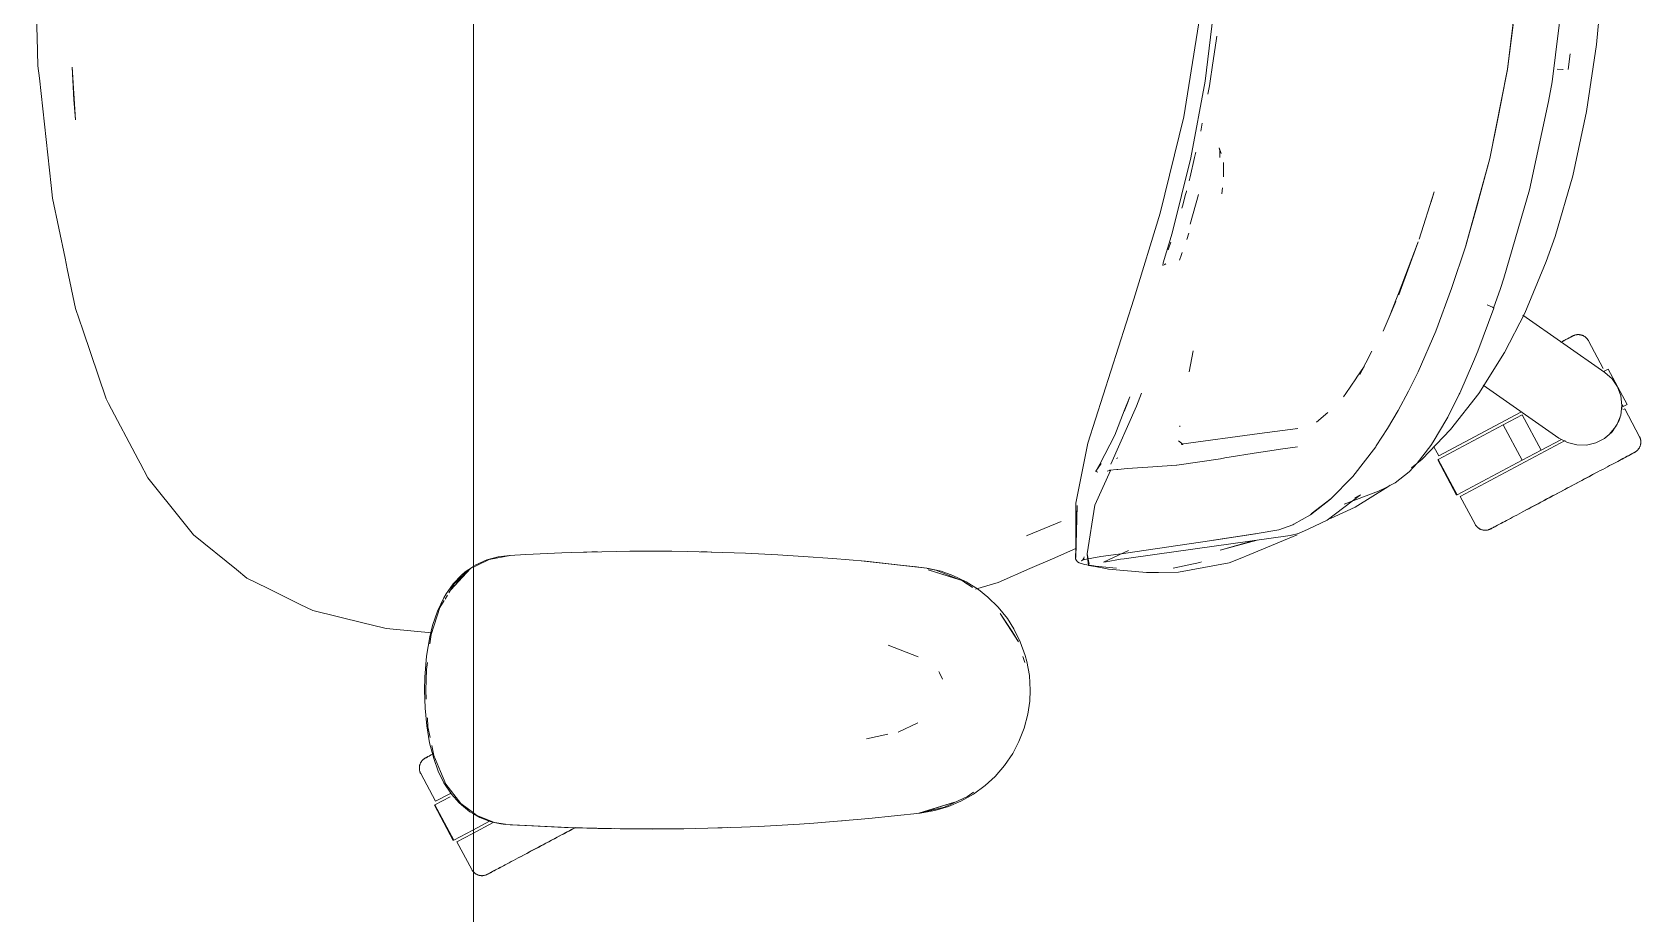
# Model space of a CAD drawing. Header units: millimetres. Extents: x 155920 to 295199, y -4084 to 97293.
# Drawn here: x 160098 to 160660, y 33065 to 33373 of the extents above; entities that cross this region are included whole.
import ezdxf

# ---------------------------------------------------------------- set-up
doc = ezdxf.new("R2010")
doc.units = ezdxf.units.MM
doc.header["$MEASUREMENT"] = 0
doc.layers.add('G-IMPT', color=8, linetype='CONTINUOUS', lineweight=9)
doc.layers.add('I-FURN', color=8, linetype='CONTINUOUS', lineweight=9)

msp = doc.modelspace()

# ---------------------------------------------------------------- linework, layer by layer
at = {"layer": 'G-IMPT'}
for p, q in [((160100.07, 33371.38), (160098.37, 33423.56)), ((160644.33, 33368.85), (160646.59, 33394.42)), ((160617.03, 33391.78), (160613.24, 33360.23)), ((160617.06, 33391.74), (160613.24, 33360.15)), ((160500.28, 33343.66), (160506.28, 33381.57)), ((160507.68, 33356.01), (160510.97, 33382.93)), ((160632.59, 33386.05), (160628.78, 33355.88)), ((160613.24, 33360.23), (160615.19, 33375.71)), ((160100.07, 33371.38), (160100.4, 33361.44)), ((160510.3, 33361.64), (160511.59, 33370.16)), ((160511.59, 33370.16), (160511.77, 33371.82)), ((160634.42, 33360.15), (160635.07, 33365.56)), ((160640.83, 33345.43), (160644.33, 33368.85)), ((160100.88, 33357.07), (160100.4, 33361.44)), ((160112.28, 33360.9), (160113.52, 33342.62)), ((160112.28, 33360.9), (160112.91, 33349.57)), ((160510.3, 33361.64), (160509.45, 33356.01)), ((160607.07, 33329.1), (160613.24, 33360.23)), ((160607.07, 33329.1), (160613.24, 33360.15)), ((160613.24, 33360.23), (160610.14, 33344.12)), ((160630.57, 33360.19), (160632.66, 33360.11)), ((160632.66, 33360.11), (160632.55, 33360.12)), ((160100.88, 33357.07), (160105.01, 33319.62)), ((160502.74, 33329.34), (160507.68, 33356.01)), ((160508.65, 33351.48), (160509.2, 33354.39)), ((160509.45, 33356.01), (160509.2, 33354.39)), ((160628.78, 33355.88), (160627.59, 33348.96)), ((160113.52, 33342.62), (160112.91, 33349.57)), ((160620.92, 33318.17), (160627.59, 33348.96)), ((160500.28, 33343.66), (160491.97, 33309.98)), ((160506.72, 33341.38), (160506.18, 33338.56)), ((160607.07, 33329.1), (160610.14, 33344.12)), ((160636.02, 33323.07), (160640.83, 33345.43)), ((160504.52, 33331.33), (160504.06, 33329.36)), ((160512.85, 33331.7), (160512.63, 33332.75)), ((160512.63, 33332.75), (160513.32, 33330.8)), ((160512.85, 33331.7), (160512.88, 33329.4)), ((160502.74, 33329.34), (160496.2, 33303.02)), ((160502.51, 33322.61), (160504.06, 33329.36)), ((160512.89, 33329.54), (160512.88, 33329.4)), ((160514.17, 33327.69), (160514.08, 33322.64)), ((160514.08, 33322.64), (160514.16, 33324.91)), ((160514.17, 33327.69), (160514.16, 33324.91)), ((160607.07, 33329.1), (160598.64, 33298.69)), ((160607.07, 33329.1), (160598.68, 33298.6)), ((160602.41, 33311.86), (160607.07, 33329.1)), ((160105.49, 33315.2), (160105.01, 33319.62)), ((160502.51, 33322.61), (160502.18, 33321.31)), ((160513.77, 33318.84), (160513.55, 33316.75)), ((160629.85, 33301.82), (160636.02, 33323.07)), ((160109.84, 33294.26), (160105.49, 33315.2)), ((160500.89, 33316.45), (160499.78, 33312.45)), ((160500.89, 33316.45), (160501.21, 33317.59)), ((160501.21, 33317.59), (160501.26, 33317.77)), ((160502.48, 33306.12), (160505.39, 33316.52)), ((160587.62, 33317.42), (160582.36, 33300.93)), ((160587.62, 33317.42), (160586.54, 33313.98)), ((160620.92, 33318.17), (160611.98, 33287.34)), ((160482.78, 33280), (160491.97, 33309.98)), ((160499.78, 33312.45), (160499.57, 33311.76)), ((160602.41, 33311.86), (160598.64, 33298.69)), ((160496.2, 33303.02), (160493.12, 33292.6)), ((160502.04, 33303.03), (160501.31, 33300.82)), ((160495.04, 33297.83), (160494.79, 33297.17)), ((160495.04, 33297.83), (160495.78, 33299.92)), ((160582.09, 33299.94), (160575.27, 33281.54)), ((160582.09, 33299.94), (160575.37, 33282.5)), ((160598.68, 33298.6), (160593.68, 33283.69)), ((160629.85, 33301.82), (160626.77, 33293.09)), ((160109.84, 33294.26), (160110.61, 33290.58)), ((160492.93, 33291.8), (160492.98, 33292.03)), ((160493.01, 33291.57), (160492.93, 33291.8)), ((160492.98, 33292.03), (160493.06, 33292.33)), ((160493.06, 33292.33), (160493.12, 33292.6)), ((160494.02, 33292.34), (160493.41, 33291.96)), ((160494.02, 33292.34), (160493.81, 33292.19)), ((160499.32, 33295.27), (160498.71, 33293.61)), ((160499.32, 33295.27), (160499.7, 33296.28)), ((160626.77, 33293.09), (160619.26, 33275.11)), ((160110.61, 33290.58), (160113.48, 33276.76)), ((160611.98, 33287.34), (160610.79, 33283.73)), ((160482.78, 33280), (160466.79, 33229.76)), ((160571.98, 33273.69), (160574.71, 33280.77)), ((160575.37, 33282.5), (160574.71, 33280.77)), ((160588.22, 33268.81), (160593.68, 33283.69)), ((160608.38, 33276.8), (160610.79, 33283.73)), ((160115.99, 33269.32), (160113.48, 33276.76)), ((160571.98, 33273.69), (160574.29, 33279.13)), ((160602.85, 33261.84), (160608.42, 33276.8)), ((160607.15, 33277.58), (160606.09, 33278.01)), ((160606.09, 33278.01), (160606.69, 33277.78)), ((160607.15, 33277.58), (160606.69, 33277.78)), ((160607.15, 33277.58), (160607.8, 33277.3)), ((160607.15, 33277.58), (160607.98, 33277.2)), ((160607.8, 33277.3), (160607.98, 33277.2)), ((160608.38, 33276.93), (160607.98, 33277.2)), ((160607.98, 33277.2), (160608.37, 33276.98)), ((160608.38, 33276.93), (160608.37, 33276.98)), ((160608.42, 33276.8), (160608.38, 33276.93)), ((160608.38, 33276.93), (160608.38, 33276.8)), ((160612.16, 33261.34), (160619.26, 33275.11)), ((160115.99, 33269.32), (160124.14, 33245.23)), ((160569.79, 33268.84), (160571.98, 33273.69)), ((160588.22, 33268.81), (160582.04, 33254.58)), ((160503.51, 33261.89), (160502.09, 33254.63)), ((160565.92, 33261.8), (160561.73, 33253.69)), ((160596.59, 33247.2), (160601.37, 33258.16)), ((160601.37, 33258.16), (160602.85, 33261.84)), ((160603.19, 33247.04), (160612.16, 33261.34)), ((160560.28, 33252.13), (160556.79, 33247)), ((160560.68, 33252.71), (160560.28, 33252.13)), ((160563.23, 33256.47), (160560.68, 33252.71)), ((160563.23, 33256.47), (160561.73, 33253.69)), ((160578.65, 33247.86), (160582.04, 33254.58)), ((160485.51, 33247.17), (160483.77, 33242.58)), ((160556.79, 33247), (160556.04, 33245.9)), ((160578.65, 33247.86), (160575.08, 33241.06)), ((160596.59, 33247.2), (160592.07, 33238.15)), ((160596.37, 33246.76), (160592.07, 33238.15)), ((160596.59, 33247.2), (160592.37, 33238.75)), ((160603.19, 33247.04), (160593.38, 33234.44)), ((160596.37, 33246.76), (160596.59, 33247.2)), ((160125.02, 33243.57), (160124.14, 33245.23)), ((160135.31, 33224.06), (160125.02, 33243.57)), ((160483.77, 33242.58), (160474.85, 33222.42)), ((160476.22, 33232.48), (160479.47, 33240.95)), ((160479.47, 33240.95), (160481.49, 33245.84)), ((160481.49, 33245.84), (160479.47, 33240.74)), ((160479.47, 33240.74), (160480.87, 33244.28)), ((160550.51, 33240.37), (160546.61, 33237.03)), ((160571.31, 33234.84), (160575.08, 33241.06)), ((160498.83, 33235.41), (160498.87, 33235.76)), ((160526.66, 33233.09), (160540.02, 33234.87)), ((160540.02, 33234.87), (160539.54, 33234.72)), ((160571.31, 33234.84), (160567.43, 33228.74)), ((160592.07, 33238.15), (160587.33, 33230.15)), ((160592.07, 33238.15), (160592.37, 33238.75)), ((160466.79, 33229.76), (160462.6, 33208.8)), ((160476.22, 33232.48), (160470.94, 33222.37)), ((160498.47, 33230.47), (160500.04, 33229.22)), ((160526.66, 33233.09), (160499.33, 33229.35)), ((160499.33, 33229.35), (160499.59, 33229.3)), ((160499.82, 33229.26), (160499.59, 33229.3)), ((160583.43, 33224.15), (160593.38, 33234.44)), ((160586.47, 33228.86), (160587.33, 33230.15)), ((160135.31, 33224.06), (160136.04, 33222.69)), ((160477.22, 33224.59), (160476.79, 33224.32)), ((160497.81, 33222.09), (160513.03, 33224.3)), ((160513.03, 33224.3), (160514.58, 33224.54)), ((160514.58, 33224.54), (160526.35, 33226.41)), ((160528.01, 33226.67), (160526.35, 33226.41)), ((160534.85, 33227.73), (160528.01, 33226.67)), ((160534.85, 33227.73), (160539.92, 33228.48)), ((160559.24, 33218.05), (160567.26, 33228.48)), ((160567.26, 33228.48), (160567.43, 33228.74)), ((160579.75, 33221.15), (160583.43, 33224.15)), ((160581.76, 33222.73), (160586.47, 33228.86)), ((160138.75, 33217.56), (160136.04, 33222.69)), ((160469.23, 33208.1), (160474.81, 33220.39)), ((160469.59, 33219.91), (160469.56, 33220.08)), ((160469.59, 33219.91), (160471.43, 33222.62)), ((160469.59, 33219.91), (160470.94, 33222.37)), ((160469.62, 33219.78), (160469.59, 33219.91)), ((160470.31, 33219.63), (160469.62, 33219.78)), ((160473.57, 33219.95), (160474.34, 33220.22)), ((160474.41, 33220.24), (160474.34, 33220.22)), ((160476.87, 33220.53), (160474.41, 33220.24)), ((160476.87, 33220.53), (160477.24, 33220.57)), ((160480.65, 33220.82), (160477.24, 33220.57)), ((160480.65, 33220.82), (160489.49, 33221.46)), ((160497.73, 33222.08), (160489.49, 33221.46)), ((160497.81, 33222.09), (160497.73, 33222.08)), ((160551.51, 33210.15), (160559.24, 33218.05)), ((160574, 33215.84), (160578.86, 33219.7)), ((160581.76, 33222.73), (160578.86, 33219.7)), ((160138.75, 33217.56), (160150.96, 33202.42)), ((160556.29, 33208.47), (160568.2, 33212.98)), ((160571.5, 33214.53), (160560.06, 33207.41)), ((160570.42, 33214.05), (160568.2, 33212.98)), ((160572.86, 33215.23), (160570.42, 33214.05)), ((160571.5, 33214.53), (160572.27, 33215.04)), ((160572.86, 33215.23), (160574, 33215.84)), ((160463.04, 33207.92), (160462.46, 33189.47)), ((160462.6, 33208.8), (160462.56, 33189.94)), ((160463.04, 33207.92), (160462.56, 33189.94)), ((160469.23, 33208.1), (160466.51, 33191.06)), ((160551.51, 33210.15), (160544.54, 33204.73)), ((160544.77, 33205.05), (160551.72, 33210.45)), ((160544.77, 33205.05), (160548.14, 33207.64)), ((160551.72, 33210.45), (160548.14, 33207.64)), ((160561.95, 33211.7), (160550.29, 33202.79)), ((160560.06, 33207.41), (160551.43, 33203.43)), ((160561.95, 33211.7), (160559.99, 33210.59)), ((160154.72, 33197.76), (160150.96, 33202.42)), ((160457.46, 33202.37), (160445.6, 33197.45)), ((160538.28, 33201.22), (160533.49, 33199.47)), ((160538.28, 33201.22), (160538.71, 33201.44)), ((160544.54, 33204.73), (160538.71, 33201.44)), ((160550.29, 33202.79), (160543.72, 33199.72)), ((160169.67, 33185.59), (160154.72, 33197.76)), ((160445.33, 33197.34), (160445.6, 33197.45)), ((160510.06, 33195.78), (160479.18, 33191.22)), ((160490.15, 33190.83), (160537.36, 33197.51)), ((160510.06, 33195.78), (160525.25, 33198.11)), ((160510.66, 33195.87), (160525.82, 33198.17)), ((160510.66, 33195.87), (160525.25, 33198.11)), ((160512.94, 33192.38), (160525.89, 33195.89)), ((160512.94, 33192.38), (160524.83, 33195.74)), ((160539.8, 33197.67), (160523.35, 33190.87)), ((160533.49, 33199.47), (160525.82, 33198.17)), ((160537.36, 33197.51), (160540.35, 33198.16)), ((160543.72, 33199.72), (160540.35, 33198.16)), ((160260.97, 33190.03), (160257.02, 33188.96)), ((160257.86, 33189.15), (160265.21, 33190.52)), ((160264.98, 33190.52), (160260.97, 33190.03)), ((160270.65, 33190.81), (160264.98, 33190.52)), ((160270.65, 33190.81), (160283.21, 33191.42)), ((160286.75, 33191.55), (160283.21, 33191.42)), ((160302.42, 33191.93), (160286.75, 33191.55)), ((160290.8, 33191.63), (160293.48, 33191.75)), ((160295.7, 33191.75), (160293.85, 33191.75)), ((160302.42, 33191.93), (160306.93, 33191.98)), ((160306.93, 33191.98), (160321.65, 33191.97)), ((160327.12, 33191.9), (160321.65, 33191.97)), ((160327.12, 33191.9), (160339.42, 33191.6)), ((160333.89, 33191.76), (160331.77, 33191.76)), ((160335.55, 33191.68), (160333.89, 33191.76)), ((160347.3, 33191.31), (160339.42, 33191.6)), ((160347.3, 33191.31), (160358.61, 33190.77)), ((160367.48, 33190.21), (160358.61, 33190.77)), ((160367.48, 33190.21), (160377.77, 33189.48)), ((160369.52, 33190.07), (160370.94, 33189.94)), ((160454.39, 33189.34), (160462.56, 33192.91)), ((160462.43, 33189.36), (160462.62, 33190.22)), ((160462.46, 33189.47), (160462.56, 33189.94)), ((160462.56, 33189.94), (160462.59, 33190.11)), ((160462.62, 33190.22), (160462.59, 33190.11)), ((160465.06, 33189), (160471.33, 33190.11)), ((160465.41, 33189.55), (160465.49, 33190.05)), ((160467.2, 33187.48), (160466.51, 33191.06)), ((160467.2, 33187.48), (160466.58, 33191.02)), ((160466.58, 33191.02), (160466.96, 33187.07)), ((160479.18, 33191.22), (160471.33, 33190.11)), ((160480.93, 33192.3), (160472.3, 33188.2)), ((160490.15, 33190.83), (160479.48, 33189.39)), ((160523.35, 33190.87), (160519.98, 33189.48)), ((160169.67, 33185.59), (160173.32, 33182.62)), ((160244.46, 33178.56), (160251.37, 33185.95)), ((160245.66, 33180.64), (160251.37, 33185.95)), ((160248.15, 33183.63), (160249.47, 33184.77)), ((160251.37, 33185.95), (160248.95, 33183.72)), ((160252.33, 33186.72), (160249.47, 33184.77)), ((160253.6, 33187.05), (160252.33, 33186.43)), ((160252.69, 33186.97), (160257.02, 33188.96)), ((160253.6, 33187.05), (160257.86, 33189.15)), ((160389.16, 33188.5), (160377.77, 33189.48)), ((160410.6, 33186.14), (160387.65, 33188.6)), ((160387.65, 33188.6), (160407.78, 33186.48)), ((160410.6, 33186.14), (160389.16, 33188.5)), ((160406.27, 33186.62), (160407.78, 33186.48)), ((160410.6, 33186.14), (160407.78, 33186.48)), ((160410.6, 33186.14), (160415.56, 33184.99)), ((160410.68, 33185.93), (160413.73, 33185.35)), ((160422.95, 33181.74), (160411.1, 33185.56)), ((160420.25, 33182.65), (160411.1, 33185.56)), ((160413.73, 33185.35), (160421.91, 33182.15)), ((160419.7, 33183.54), (160415.56, 33184.99)), ((160435.44, 33181.06), (160446.56, 33185.92)), ((160446.56, 33185.92), (160454.39, 33189.34)), ((160462.43, 33189.36), (160462.82, 33188.78)), ((160463.2, 33188.29), (160462.82, 33188.78)), ((160463.2, 33188.29), (160463.73, 33187.97)), ((160465.6, 33187.42), (160463.73, 33187.97)), ((160465.68, 33189.17), (160464.58, 33188.61)), ((160465.09, 33189.01), (160464.58, 33188.61)), ((160465.68, 33189.17), (160465.06, 33189)), ((160465.41, 33189.55), (160465.09, 33189.01)), ((160468.87, 33186.88), (160465.6, 33187.42)), ((160469.29, 33186.62), (160466.96, 33187.07)), ((160468.87, 33186.88), (160469.49, 33186.8)), ((160469.29, 33186.62), (160473.54, 33185.81)), ((160474.18, 33186.29), (160469.49, 33186.8)), ((160472.3, 33188.2), (160473.16, 33188.35)), ((160473.16, 33188.35), (160478.19, 33189.18)), ((160474.01, 33185.77), (160473.54, 33185.81)), ((160483.33, 33184.96), (160474.01, 33185.77)), ((160474.18, 33186.29), (160476.77, 33186.07)), ((160478.19, 33189.18), (160479.48, 33189.39)), ((160483.33, 33184.96), (160487.29, 33184.62)), ((160487.29, 33184.62), (160491.46, 33184.62)), ((160498.42, 33184.65), (160491.46, 33184.62)), ((160496.56, 33186.06), (160505.87, 33188.1)), ((160498.42, 33184.65), (160516.12, 33187.89)), ((160505.87, 33188.1), (160506.44, 33188.26)), ((160516.12, 33187.89), (160519.98, 33189.48)), ((160173.32, 33182.62), (160180.48, 33179.09)), ((160191.95, 33173.45), (160180.48, 33179.09)), ((160245.29, 33180.59), (160242.84, 33177.13)), ((160243.77, 33177.49), (160245.66, 33180.64)), ((160244.46, 33178.56), (160245.74, 33180.03)), ((160248.15, 33183.63), (160245.29, 33180.59)), ((160246.29, 33180.66), (160248.95, 33183.72)), ((160424.28, 33181.35), (160419.7, 33183.54)), ((160422.95, 33181.74), (160420.25, 33182.65)), ((160422.95, 33181.74), (160424.55, 33180.66)), ((160424.28, 33181.35), (160428.6, 33178.62)), ((160424.67, 33180.58), (160426.53, 33179.32)), ((160435.44, 33181.06), (160427.62, 33178.81)), ((160431.91, 33176), (160428.6, 33178.62)), ((160191.95, 33173.45), (160196.31, 33171.3)), ((160239.83, 33171.12), (160242.04, 33175.76)), ((160240.69, 33172.34), (160242.16, 33174.79)), ((160242.04, 33175.76), (160242.84, 33177.13)), ((160242.44, 33175.26), (160243.3, 33176.7)), ((160435.51, 33172.45), (160431.91, 33176)), ((160196.31, 33171.3), (160214.26, 33166.89)), ((160237.66, 33162.95), (160240.69, 33172.34)), ((160238.09, 33166.04), (160239.83, 33171.12)), ((160435.51, 33172.45), (160438.7, 33168.47)), ((160442.56, 33160.32), (160436.24, 33170.27)), ((160440.4, 33164), (160436.24, 33170.27)), ((160440.97, 33164.93), (160438.7, 33168.47)), ((160214.26, 33166.89), (160216.63, 33166.31)), ((160221.92, 33165.01), (160216.63, 33166.31)), ((160237.8, 33163.57), (160221.92, 33165.01)), ((160237.11, 33162.11), (160236, 33155.35)), ((160238.09, 33166.04), (160237.11, 33162.11)), ((160237.2, 33159.66), (160237.66, 33162.95)), ((160442.56, 33160.32), (160440.4, 33164)), ((160443.21, 33160.42), (160440.97, 33164.93)), ((160397.08, 33159.24), (160407.51, 33155.1)), ((160443.21, 33160.42), (160444.92, 33155.64)), ((160235.42, 33148.03), (160236, 33155.35)), ((160235.94, 33150.69), (160235.71, 33143.52)), ((160235.94, 33150.69), (160236.28, 33153.12)), ((160444.12, 33155.21), (160444.74, 33153.18)), ((160445.49, 33153.51), (160444.92, 33155.64)), ((160446.37, 33148.57), (160445.49, 33153.51)), ((160235.42, 33148.03), (160235.33, 33143.52)), ((160415.03, 33149.57), (160414.74, 33150.02)), ((160416.05, 33147.35), (160415.03, 33149.57)), ((160446.66, 33143.52), (160446.37, 33148.57)), ((160235.33, 33143.52), (160235.51, 33137.19)), ((160235.9, 33140.42), (160235.71, 33143.52)), ((160445.84, 33135.16), (160446.49, 33139.68)), ((160446.66, 33143.52), (160446.49, 33139.68)), ((160236.08, 33131.04), (160235.51, 33137.19)), ((160236.49, 33130.7), (160236.3, 33133.9)), ((160445.84, 33135.16), (160444.58, 33130.3)), ((160236.08, 33131.04), (160237.08, 33125.1)), ((160237.26, 33126.95), (160236.49, 33130.7)), ((160389.58, 33126.54), (160397.02, 33128.12)), ((160407.41, 33132.15), (160400.63, 33128.88)), ((160442.75, 33125.59), (160444.58, 33130.3)), ((160238.51, 33119.62), (160237.08, 33125.1)), ((160238.53, 33120.74), (160237.82, 33124.2)), ((160440.56, 33121.42), (160442.75, 33125.59)), ((160238.51, 33119.62), (160240.09, 33115.29)), ((160238.53, 33120.74), (160240.86, 33115.11)), ((160437.73, 33117.25), (160434.4, 33113.42)), ((160440.56, 33121.42), (160437.73, 33117.25)), ((160242.08, 33111.22), (160240.09, 33115.29)), ((160242.7, 33110.72), (160240.86, 33115.11)), ((160242.08, 33111.22), (160244.73, 33107.17)), ((160430.97, 33110.25), (160434.4, 33113.42)), ((160247.92, 33103.93), (160242.7, 33110.72)), ((160244.73, 33107.17), (160247.4, 33104.13)), ((160416.75, 33102.62), (160424.82, 33106.35)), ((160422.44, 33104.75), (160426.88, 33107.26)), ((160426.93, 33107.95), (160424.82, 33106.35)), ((160430.97, 33110.25), (160426.88, 33107.26)), ((160251.14, 33101.05), (160247.4, 33104.13)), ((160252.33, 33100.66), (160247.92, 33103.93)), ((160252.33, 33100.37), (160251.14, 33101.05)), ((160253.54, 33099.76), (160252.33, 33100.66)), ((160254.57, 33099.1), (160252.33, 33100.37)), ((160390.37, 33098.67), (160408.3, 33100.57)), ((160407.78, 33100.57), (160420.25, 33104.4)), ((160407.78, 33100.57), (160411.1, 33101.49)), ((160408.3, 33100.57), (160413.34, 33101.47)), ((160416.75, 33102.62), (160408.35, 33100.7)), ((160420.25, 33104.4), (160411.1, 33101.49)), ((160418.2, 33102.93), (160413.34, 33101.47)), ((160422.44, 33104.75), (160418.2, 33102.93)), ((160259.74, 33097.35), (160253.54, 33099.76)), ((160254.57, 33099.1), (160258.21, 33097.7)), ((160259.56, 33097.33), (160258.21, 33097.7)), ((160259.56, 33097.33), (160261.95, 33096.89)), ((160259.74, 33097.35), (160263.58, 33096.77)), ((160263.6, 33096.64), (160261.95, 33096.89)), ((160284.18, 33095.59), (160263.6, 33096.64)), ((160285.38, 33095.55), (160263.6, 33096.64)), ((160263.6, 33096.64), (160265.21, 33096.52)), ((160285.38, 33095.55), (160265.21, 33096.52)), ((160305.57, 33095.09), (160284.18, 33095.59)), ((160295.74, 33095.25), (160284.18, 33095.59)), ((160284.18, 33095.59), (160285.38, 33095.55)), ((160305.57, 33095.09), (160285.38, 33095.55)), ((160325.76, 33095.13), (160295.74, 33095.25)), ((160305.57, 33095.09), (160295.74, 33095.25)), ((160295.74, 33095.25), (160314.96, 33095.04)), ((160303.53, 33095.11), (160301.62, 33095.18)), ((160305.57, 33095.12), (160303.53, 33095.11)), ((160325.76, 33095.13), (160305.57, 33095.09)), ((160325.76, 33095.13), (160314.96, 33095.04)), ((160325.76, 33095.13), (160334.17, 33095.3)), ((160345.93, 33095.69), (160334.17, 33095.3)), ((160339.11, 33095.43), (160337.62, 33095.42)), ((160341.05, 33095.55), (160339.11, 33095.43)), ((160345.93, 33095.69), (160351.96, 33095.94)), ((160366.1, 33096.75), (160351.96, 33095.94)), ((160371.18, 33097.08), (160366.1, 33096.75)), ((160371.18, 33097.08), (160386.24, 33098.32)), ((160379.37, 33097.73), (160381.04, 33097.89)), ((160386.24, 33098.32), (160390.37, 33098.67))]:
    msp.add_line(p, q, dxfattribs=at)
at = {"layer": 'I-FURN'}
for p, q in [((160252.33, 32629.33), (160252.33, 34229.33)), ((160252.33, 34229.33), (160252.33, 32629.33)), ((160618.63, 33274.44), (160647.22, 33254.42)), ((160631.9, 33264.94), (160632.43, 33265.22)), ((160632.71, 33265.37), (160632.19, 33265.09)), ((160632.43, 33265.22), (160632.93, 33265.49)), ((160633.19, 33265.62), (160632.71, 33265.37)), ((160632.93, 33265.49), (160633.4, 33265.74)), ((160633.64, 33265.86), (160633.19, 33265.62)), ((160633.4, 33265.74), (160633.83, 33265.96)), ((160634.05, 33266.08), (160633.64, 33265.86)), ((160633.83, 33265.96), (160634.22, 33266.17)), ((160634.42, 33266.28), (160634.05, 33266.08)), ((160634.22, 33266.17), (160634.58, 33266.36)), ((160634.75, 33266.46), (160634.42, 33266.28)), ((160634.58, 33266.36), (160634.9, 33266.53)), ((160635.05, 33266.61), (160634.75, 33266.46)), ((160634.9, 33266.53), (160635.17, 33266.68)), ((160635.31, 33266.75), (160635.05, 33266.61)), ((160635.17, 33266.68), (160635.42, 33266.81)), ((160635.53, 33266.87), (160635.31, 33266.75)), ((160635.42, 33266.81), (160635.62, 33266.91)), ((160635.71, 33266.96), (160635.53, 33266.87)), ((160635.62, 33266.91), (160635.78, 33267)), ((160635.85, 33267.04), (160635.71, 33266.96)), ((160635.78, 33267), (160635.9, 33267.07)), ((160635.95, 33267.09), (160635.85, 33267.04)), ((160635.9, 33267.07), (160635.98, 33267.11)), ((160636.01, 33267.12), (160635.95, 33267.09)), ((160635.98, 33267.11), (160636.02, 33267.13)), ((160636.03, 33267.13), (160636.01, 33267.12)), ((160636.02, 33267.13), (160636.03, 33267.13)), ((160636.03, 33267.13), (160636.17, 33267.21)), ((160636.17, 33267.21), (160636.32, 33267.27)), ((160636.32, 33267.27), (160636.47, 33267.34)), ((160636.47, 33267.34), (160636.62, 33267.39)), ((160636.62, 33267.39), (160636.77, 33267.44)), ((160636.77, 33267.44), (160636.93, 33267.48)), ((160636.93, 33267.48), (160637.09, 33267.52)), ((160637.09, 33267.52), (160637.25, 33267.55)), ((160637.25, 33267.55), (160637.4, 33267.57)), ((160637.4, 33267.57), (160637.56, 33267.59)), ((160637.56, 33267.59), (160637.73, 33267.6)), ((160637.73, 33267.6), (160637.89, 33267.61)), ((160637.89, 33267.61), (160638.05, 33267.6)), ((160638.05, 33267.6), (160638.21, 33267.6)), ((160638.21, 33267.6), (160638.37, 33267.58)), ((160638.37, 33267.58), (160638.53, 33267.56)), ((160638.53, 33267.56), (160638.69, 33267.53)), ((160638.69, 33267.53), (160638.85, 33267.5)), ((160638.85, 33267.5), (160639, 33267.46)), ((160639, 33267.46), (160639.16, 33267.41)), ((160639.16, 33267.41), (160639.31, 33267.36)), ((160639.31, 33267.36), (160639.46, 33267.3)), ((160639.46, 33267.3), (160639.61, 33267.24)), ((160639.61, 33267.24), (160639.75, 33267.17)), ((160639.75, 33267.17), (160639.89, 33267.09)), ((160639.89, 33267.09), (160640.03, 33267.01)), ((160640.03, 33267.01), (160640.17, 33266.92)), ((160640.17, 33266.92), (160640.3, 33266.83)), ((160640.3, 33266.83), (160640.43, 33266.73)), ((160640.43, 33266.73), (160640.55, 33266.63)), ((160640.55, 33266.63), (160640.67, 33266.52)), ((160640.67, 33266.52), (160640.79, 33266.41)), ((160640.79, 33266.41), (160640.9, 33266.29)), ((160640.9, 33266.29), (160641.01, 33266.17)), ((160641.01, 33266.17), (160641.11, 33266.05)), ((160641.11, 33266.05), (160641.2, 33265.92)), ((160641.2, 33265.92), (160641.29, 33265.78)), ((160641.29, 33265.78), (160641.38, 33265.65)), ((160641.38, 33265.65), (160641.46, 33265.51)), ((160641.46, 33265.51), (160641.48, 33265.47)), ((160646.63, 33255.78), (160641.48, 33265.47)), ((160646.99, 33254.84), (160648.38, 33255.58)), ((160647.07, 33254.88), (160646.99, 33254.84)), ((160647.22, 33254.42), (160649.73, 33252.17)), ((160654.95, 33243.22), (160648.38, 33255.58)), ((160649.73, 33252.17), (160651.63, 33249.38)), ((160631.17, 33231.5), (160604.74, 33250)), ((160651.63, 33249.38), (160652.8, 33246.22)), ((160652.8, 33246.22), (160653.19, 33242.86)), ((160589.24, 33225.27), (160617.93, 33240.52)), ((160653.19, 33242.86), (160652.76, 33239.52)), ((160653.16, 33243.23), (160653.56, 33242.48)), ((160654.95, 33243.22), (160653.56, 33242.48)), ((160653.56, 33242.48), (160653.64, 33242.52)), ((160653.77, 33241.46), (160654.14, 33241.65)), ((160659.29, 33231.97), (160654.14, 33241.65)), ((160589.05, 33224.04), (160611.76, 33236.11)), ((160611.76, 33236.11), (160618.4, 33239.64)), ((160618.34, 33223.75), (160611.76, 33236.11)), ((160624.98, 33227.28), (160618.4, 33239.64)), ((160648.77, 33232.75), (160651.06, 33235.53)), ((160651.54, 33236.37), (160649.61, 33233.61)), ((160652.76, 33239.52), (160651.54, 33236.37)), ((160596.75, 33211.14), (160633.36, 33230.6)), ((160632.04, 33231.03), (160624.98, 33227.28)), ((160634.15, 33229.91), (160631.17, 33231.5)), ((160637.42, 33229.08), (160634.15, 33229.91)), ((160640.79, 33229.06), (160637.42, 33229.08)), ((160644.07, 33229.84), (160640.79, 33229.06)), ((160647.07, 33231.39), (160644.07, 33229.84)), ((160649.61, 33233.61), (160647.07, 33231.39)), ((160647.35, 33231.59), (160648.77, 33232.75)), ((160659.29, 33231.97), (160659.36, 33231.83)), ((160659.36, 33231.83), (160659.43, 33231.68)), ((160659.43, 33231.68), (160659.49, 33231.53)), ((160659.49, 33231.53), (160659.55, 33231.38)), ((160659.55, 33231.38), (160659.6, 33231.22)), ((160659.6, 33231.22), (160659.64, 33231.07)), ((160659.66, 33229.15), (160659.62, 33229)), ((160659.64, 33231.07), (160659.68, 33230.91)), ((160659.69, 33229.31), (160659.66, 33229.15)), ((160659.68, 33230.91), (160659.71, 33230.75)), ((160659.72, 33229.47), (160659.69, 33229.31)), ((160659.71, 33230.75), (160659.73, 33230.59)), ((160659.74, 33229.63), (160659.72, 33229.47)), ((160659.73, 33230.59), (160659.75, 33230.43)), ((160659.75, 33229.79), (160659.74, 33229.63)), ((160659.75, 33230.43), (160659.76, 33230.27)), ((160659.76, 33229.95), (160659.75, 33229.79)), ((160659.76, 33230.27), (160659.76, 33230.11)), ((160659.76, 33230.11), (160659.76, 33229.95)), ((160587.56, 33228.42), (160589.24, 33225.27)), ((160588.88, 33223.95), (160595.46, 33211.58)), ((160595.63, 33211.67), (160589.05, 33224.04)), ((160618.34, 33223.75), (160595.63, 33211.67)), ((160624.98, 33227.28), (160618.34, 33223.75)), ((160651.69, 33223.36), (160652.32, 33223.7)), ((160652.32, 33223.7), (160652.92, 33224.02)), ((160653.23, 33224.18), (160652.65, 33223.87)), ((160652.92, 33224.02), (160653.49, 33224.32)), ((160653.79, 33224.48), (160653.23, 33224.18)), ((160653.49, 33224.32), (160654.03, 33224.61)), ((160654.3, 33224.75), (160653.79, 33224.48)), ((160654.03, 33224.61), (160654.53, 33224.87)), ((160654.78, 33225.01), (160654.3, 33224.75)), ((160654.53, 33224.87), (160654.99, 33225.12)), ((160655.23, 33225.25), (160654.78, 33225.01)), ((160654.99, 33225.12), (160655.42, 33225.35)), ((160655.64, 33225.46), (160655.23, 33225.25)), ((160655.42, 33225.35), (160655.82, 33225.56)), ((160656.01, 33225.66), (160655.64, 33225.46)), ((160655.82, 33225.56), (160656.17, 33225.75)), ((160656.35, 33225.84), (160656.01, 33225.66)), ((160656.17, 33225.75), (160656.49, 33225.92)), ((160656.65, 33226), (160656.35, 33225.84)), ((160656.49, 33225.92), (160656.77, 33226.06)), ((160656.9, 33226.14), (160656.65, 33226)), ((160656.77, 33226.06), (160657.01, 33226.19)), ((160657.12, 33226.25), (160656.9, 33226.14)), ((160657.01, 33226.19), (160657.21, 33226.3)), ((160657.3, 33226.35), (160657.12, 33226.25)), ((160657.21, 33226.3), (160657.37, 33226.38)), ((160657.44, 33226.42), (160657.3, 33226.35)), ((160657.37, 33226.38), (160657.5, 33226.45)), ((160657.54, 33226.48), (160657.44, 33226.42)), ((160657.5, 33226.45), (160657.58, 33226.49)), ((160657.61, 33226.51), (160657.54, 33226.48)), ((160657.58, 33226.49), (160657.62, 33226.52)), ((160657.63, 33226.52), (160657.61, 33226.51)), ((160657.62, 33226.52), (160657.63, 33226.52)), ((160657.66, 33226.54), (160657.63, 33226.52)), ((160657.8, 33226.62), (160657.66, 33226.54)), ((160657.94, 33226.7), (160657.8, 33226.62)), ((160658.07, 33226.8), (160657.94, 33226.7)), ((160658.2, 33226.89), (160658.07, 33226.8)), ((160658.33, 33226.99), (160658.2, 33226.89)), ((160658.45, 33227.1), (160658.33, 33226.99)), ((160658.57, 33227.21), (160658.45, 33227.1)), ((160658.68, 33227.33), (160658.57, 33227.21)), ((160658.79, 33227.45), (160658.68, 33227.33)), ((160658.89, 33227.57), (160658.79, 33227.45)), ((160658.99, 33227.7), (160658.89, 33227.57)), ((160659.08, 33227.83), (160658.99, 33227.7)), ((160659.17, 33227.97), (160659.08, 33227.83)), ((160659.25, 33228.11), (160659.17, 33227.97)), ((160659.32, 33228.25), (160659.25, 33228.11)), ((160659.39, 33228.39), (160659.32, 33228.25)), ((160659.46, 33228.54), (160659.39, 33228.39)), ((160659.52, 33228.69), (160659.46, 33228.54)), ((160659.57, 33228.84), (160659.52, 33228.69)), ((160659.62, 33229), (160659.57, 33228.84)), ((160641.6, 33218), (160640.65, 33217.49)), ((160641.09, 33217.73), (160642.03, 33218.22)), ((160642.53, 33218.49), (160641.6, 33218)), ((160642.03, 33218.22), (160642.95, 33218.72)), ((160643.44, 33218.98), (160642.53, 33218.49)), ((160642.95, 33218.72), (160643.85, 33219.2)), ((160643.85, 33219.2), (160644.74, 33219.67)), ((160644.74, 33219.67), (160645.61, 33220.13)), ((160645.61, 33220.13), (160646.46, 33220.58)), ((160646.46, 33220.58), (160647.28, 33221.02)), ((160647.28, 33221.02), (160648.08, 33221.44)), ((160648.08, 33221.44), (160648.86, 33221.86)), ((160648.86, 33221.86), (160649.61, 33222.26)), ((160649.61, 33222.26), (160650.33, 33222.64)), ((160650.33, 33222.64), (160651.02, 33223.01)), ((160651.02, 33223.01), (160651.69, 33223.36)), ((160630.75, 33212.23), (160629.75, 33211.7)), ((160630.21, 33211.94), (160631.21, 33212.47)), ((160631.75, 33212.76), (160630.75, 33212.23)), ((160631.21, 33212.47), (160632.22, 33213.01)), ((160632.76, 33213.3), (160631.75, 33212.76)), ((160632.22, 33213.01), (160633.22, 33213.54)), ((160633.76, 33213.83), (160632.76, 33213.3)), ((160633.22, 33213.54), (160634.23, 33214.08)), ((160634.77, 33214.36), (160633.76, 33213.83)), ((160634.23, 33214.08), (160635.23, 33214.61)), ((160635.77, 33214.9), (160634.77, 33214.36)), ((160635.23, 33214.61), (160636.22, 33215.14)), ((160636.76, 33215.42), (160635.77, 33214.9)), ((160636.22, 33215.14), (160637.22, 33215.67)), ((160637.75, 33215.95), (160636.76, 33215.42)), ((160637.22, 33215.67), (160638.2, 33216.19)), ((160638.73, 33216.47), (160637.75, 33215.95)), ((160638.2, 33216.19), (160639.17, 33216.71)), ((160639.7, 33216.99), (160638.73, 33216.47)), ((160639.17, 33216.71), (160640.14, 33217.22)), ((160640.65, 33217.49), (160639.7, 33216.99)), ((160640.14, 33217.22), (160641.09, 33217.73)), ((160596.75, 33211.14), (160601.9, 33201.45)), ((160620.23, 33206.64), (160619.37, 33206.18)), ((160619.76, 33206.39), (160620.64, 33206.85)), ((160621.12, 33207.11), (160620.23, 33206.64)), ((160620.64, 33206.85), (160621.54, 33207.33)), ((160622.03, 33207.59), (160621.12, 33207.11)), ((160621.54, 33207.33), (160622.45, 33207.82)), ((160622.95, 33208.08), (160622.03, 33207.59)), ((160622.45, 33207.82), (160623.38, 33208.31)), ((160623.89, 33208.58), (160622.95, 33208.08)), ((160623.38, 33208.31), (160624.32, 33208.81)), ((160624.84, 33209.09), (160623.89, 33208.58)), ((160624.32, 33208.81), (160625.28, 33209.32)), ((160625.8, 33209.6), (160624.84, 33209.09)), ((160625.28, 33209.32), (160626.25, 33209.84)), ((160626.78, 33210.12), (160625.8, 33209.6)), ((160626.25, 33209.84), (160627.23, 33210.36)), ((160627.76, 33210.64), (160626.78, 33210.12)), ((160627.23, 33210.36), (160628.22, 33210.88)), ((160628.75, 33211.17), (160627.76, 33210.64)), ((160628.22, 33210.88), (160629.21, 33211.41)), ((160629.75, 33211.7), (160628.75, 33211.17)), ((160629.21, 33211.41), (160630.21, 33211.94)), ((160601.92, 33201.42), (160601.9, 33201.45)), ((160602, 33201.28), (160601.92, 33201.42)), ((160602.09, 33201.14), (160602, 33201.28)), ((160602.18, 33201.01), (160602.09, 33201.14)), ((160602.27, 33200.88), (160602.18, 33201.01)), ((160609.55, 33200.96), (160609.16, 33200.75)), ((160609.34, 33200.84), (160609.75, 33201.06)), ((160609.98, 33201.19), (160609.55, 33200.96)), ((160609.75, 33201.06), (160610.19, 33201.3)), ((160610.45, 33201.43), (160609.98, 33201.19)), ((160610.19, 33201.3), (160610.67, 33201.55)), ((160610.95, 33201.7), (160610.45, 33201.43)), ((160610.67, 33201.55), (160611.19, 33201.83)), ((160611.48, 33201.98), (160610.95, 33201.7)), ((160611.19, 33201.83), (160611.74, 33202.12)), ((160612.05, 33202.29), (160611.48, 33201.98)), ((160611.74, 33202.12), (160612.33, 33202.43)), ((160612.33, 33202.43), (160612.94, 33202.76)), ((160612.94, 33202.76), (160613.59, 33203.1)), ((160613.59, 33203.1), (160614.27, 33203.46)), ((160614.27, 33203.46), (160614.97, 33203.84)), ((160614.97, 33203.84), (160615.71, 33204.23)), ((160615.71, 33204.23), (160616.47, 33204.64)), ((160616.47, 33204.64), (160617.26, 33205.06)), ((160617.26, 33205.06), (160618.07, 33205.49)), ((160618.07, 33205.49), (160618.91, 33205.93)), ((160619.37, 33206.18), (160618.52, 33205.73)), ((160618.91, 33205.93), (160619.76, 33206.39)), ((160602.37, 33200.75), (160602.27, 33200.88)), ((160602.48, 33200.63), (160602.37, 33200.75)), ((160602.59, 33200.51), (160602.48, 33200.63)), ((160602.71, 33200.4), (160602.59, 33200.51)), ((160602.83, 33200.29), (160602.71, 33200.4)), ((160602.95, 33200.19), (160602.83, 33200.29)), ((160603.08, 33200.09), (160602.95, 33200.19)), ((160603.21, 33200), (160603.08, 33200.09)), ((160603.35, 33199.91), (160603.21, 33200)), ((160603.49, 33199.83), (160603.35, 33199.91)), ((160603.63, 33199.75), (160603.49, 33199.83)), ((160603.77, 33199.68), (160603.63, 33199.75)), ((160603.92, 33199.62), (160603.77, 33199.68)), ((160604.07, 33199.56), (160603.92, 33199.62)), ((160604.22, 33199.51), (160604.07, 33199.56)), ((160604.38, 33199.46), (160604.22, 33199.51)), ((160604.53, 33199.42), (160604.38, 33199.46)), ((160604.69, 33199.39), (160604.53, 33199.42)), ((160604.85, 33199.36), (160604.69, 33199.39)), ((160605.01, 33199.34), (160604.85, 33199.36)), ((160605.17, 33199.33), (160605.01, 33199.34)), ((160605.33, 33199.32), (160605.17, 33199.33)), ((160605.49, 33199.32), (160605.33, 33199.32)), ((160605.65, 33199.32), (160605.49, 33199.32)), ((160605.82, 33199.33), (160605.65, 33199.32)), ((160605.98, 33199.35), (160605.82, 33199.33)), ((160606.14, 33199.37), (160605.98, 33199.35)), ((160606.29, 33199.4), (160606.14, 33199.37)), ((160606.45, 33199.44), (160606.29, 33199.4)), ((160606.61, 33199.48), (160606.45, 33199.44)), ((160606.76, 33199.53), (160606.61, 33199.48)), ((160606.91, 33199.59), (160606.76, 33199.53)), ((160607.06, 33199.65), (160606.91, 33199.59)), ((160607.21, 33199.71), (160607.06, 33199.65)), ((160607.35, 33199.79), (160607.21, 33199.71)), ((160607.35, 33199.79), (160607.37, 33199.8)), ((160607.36, 33199.79), (160607.35, 33199.79)), ((160607.4, 33199.81), (160607.36, 33199.79)), ((160607.37, 33199.8), (160607.43, 33199.83)), ((160607.48, 33199.86), (160607.4, 33199.81)), ((160607.43, 33199.83), (160607.53, 33199.88)), ((160607.6, 33199.92), (160607.48, 33199.86)), ((160607.53, 33199.88), (160607.67, 33199.96)), ((160607.76, 33200.01), (160607.6, 33199.92)), ((160607.67, 33199.96), (160607.85, 33200.05)), ((160607.97, 33200.11), (160607.76, 33200.01)), ((160607.85, 33200.05), (160608.07, 33200.17)), ((160608.21, 33200.24), (160607.97, 33200.11)), ((160608.07, 33200.17), (160608.33, 33200.31)), ((160608.49, 33200.39), (160608.21, 33200.24)), ((160608.33, 33200.31), (160608.63, 33200.47)), ((160608.8, 33200.56), (160608.49, 33200.39)), ((160608.63, 33200.47), (160608.96, 33200.64)), ((160609.16, 33200.75), (160608.8, 33200.56)), ((160608.96, 33200.64), (160609.34, 33200.84)), ((160233.51, 33116.73), (160233.53, 33116.89)), ((160233.53, 33116.89), (160233.56, 33117.05)), ((160233.56, 33117.05), (160233.59, 33117.21)), ((160233.59, 33117.21), (160233.63, 33117.36)), ((160233.63, 33117.36), (160233.68, 33117.52)), ((160233.68, 33117.52), (160233.73, 33117.67)), ((160233.73, 33117.67), (160233.79, 33117.82)), ((160233.79, 33117.82), (160233.86, 33117.97)), ((160233.86, 33117.97), (160233.93, 33118.11)), ((160233.93, 33118.11), (160234, 33118.26)), ((160234, 33118.26), (160234.08, 33118.4)), ((160234.08, 33118.4), (160234.17, 33118.53)), ((160234.17, 33118.53), (160234.26, 33118.66)), ((160234.26, 33118.66), (160234.36, 33118.79)), ((160234.36, 33118.79), (160234.46, 33118.92)), ((160234.46, 33118.92), (160234.57, 33119.04)), ((160234.57, 33119.04), (160234.68, 33119.15)), ((160234.68, 33119.15), (160234.8, 33119.26)), ((160234.8, 33119.26), (160234.92, 33119.37)), ((160234.92, 33119.37), (160235.05, 33119.47)), ((160235.05, 33119.47), (160235.18, 33119.57)), ((160235.18, 33119.57), (160235.31, 33119.66)), ((160235.31, 33119.66), (160235.45, 33119.74)), ((160235.45, 33119.74), (160235.59, 33119.82)), ((160235.59, 33119.82), (160235.63, 33119.84)), ((160235.67, 33119.87), (160235.63, 33119.85)), ((160235.63, 33119.84), (160235.65, 33119.85)), ((160235.63, 33119.85), (160235.63, 33119.84)), ((160235.65, 33119.85), (160235.71, 33119.89)), ((160235.75, 33119.91), (160235.67, 33119.87)), ((160235.71, 33119.89), (160235.81, 33119.94)), ((160235.88, 33119.98), (160235.75, 33119.91)), ((160235.81, 33119.94), (160235.95, 33120.01)), ((160236.04, 33120.06), (160235.88, 33119.98)), ((160235.95, 33120.01), (160236.13, 33120.11)), ((160236.24, 33120.17), (160236.04, 33120.06)), ((160236.13, 33120.11), (160236.35, 33120.23)), ((160236.48, 33120.3), (160236.24, 33120.17)), ((160236.35, 33120.23), (160236.6, 33120.36)), ((160236.76, 33120.45), (160236.48, 33120.3)), ((160236.6, 33120.36), (160236.9, 33120.52)), ((160237.08, 33120.62), (160236.76, 33120.45)), ((160236.9, 33120.52), (160237.24, 33120.7)), ((160237.43, 33120.8), (160237.08, 33120.62)), ((160237.24, 33120.7), (160237.61, 33120.9)), ((160237.83, 33121.01), (160237.43, 33120.8)), ((160237.61, 33120.9), (160238.02, 33121.12)), ((160238.26, 33121.24), (160237.83, 33121.01)), ((160233.49, 33116.41), (160233.5, 33116.57)), ((160233.49, 33116.25), (160233.49, 33116.41)), ((160233.49, 33116.09), (160233.49, 33116.25)), ((160233.5, 33115.93), (160233.49, 33116.09)), ((160233.5, 33116.57), (160233.51, 33116.73)), ((160233.52, 33115.77), (160233.5, 33115.93)), ((160233.54, 33115.61), (160233.52, 33115.77)), ((160233.57, 33115.45), (160233.54, 33115.61)), ((160233.61, 33115.29), (160233.57, 33115.45)), ((160233.65, 33115.14), (160233.61, 33115.29)), ((160233.7, 33114.98), (160233.65, 33115.14)), ((160233.76, 33114.83), (160233.7, 33114.98)), ((160233.82, 33114.68), (160233.76, 33114.83)), ((160233.89, 33114.54), (160233.82, 33114.68)), ((160233.96, 33114.39), (160233.89, 33114.54)), ((160233.96, 33114.39), (160239.11, 33104.71)), ((160238.92, 33103.48), (160244.22, 33106.29)), ((160239.11, 33104.71), (160244.3, 33107.47)), ((160238.75, 33103.39), (160245.33, 33091.02)), ((160245.5, 33091.12), (160238.92, 33103.48)), ((160252.19, 33094.67), (160245.5, 33091.12)), ((160251.91, 33093.39), (160259.29, 33097.31)), ((160258, 33097.77), (160252.19, 33094.67)), ((160285.64, 33094.34), (160284.64, 33093.81)), ((160285.1, 33094.05), (160286.09, 33094.58)), ((160286.63, 33094.87), (160285.64, 33094.34)), ((160286.09, 33094.58), (160287.09, 33095.11)), ((160287.62, 33095.39), (160286.63, 33094.87)), ((160287.09, 33095.11), (160288.07, 33095.63)), ((160246.62, 33090.58), (160251.91, 33093.39)), ((160246.62, 33090.58), (160251.77, 33080.89)), ((160274.19, 33088.25), (160275.15, 33088.76)), ((160275.67, 33089.04), (160274.71, 33088.53)), ((160275.15, 33088.76), (160276.12, 33089.28)), ((160276.65, 33089.56), (160275.67, 33089.04)), ((160276.12, 33089.28), (160277.1, 33089.8)), ((160277.63, 33090.08), (160276.65, 33089.56)), ((160277.1, 33089.8), (160278.09, 33090.32)), ((160278.62, 33090.61), (160277.63, 33090.08)), ((160278.09, 33090.32), (160279.08, 33090.85)), ((160279.62, 33091.14), (160278.62, 33090.61)), ((160279.08, 33090.85), (160280.08, 33091.38)), ((160280.62, 33091.67), (160279.62, 33091.14)), ((160280.08, 33091.38), (160281.08, 33091.91)), ((160281.62, 33092.2), (160280.62, 33091.67)), ((160281.08, 33091.91), (160282.09, 33092.45)), ((160282.63, 33092.74), (160281.62, 33092.2)), ((160282.09, 33092.45), (160283.09, 33092.98)), ((160283.63, 33093.27), (160282.63, 33092.74)), ((160283.09, 33092.98), (160284.1, 33093.52)), ((160284.64, 33093.81), (160283.63, 33093.27)), ((160284.1, 33093.52), (160285.1, 33094.05)), ((160264.14, 33082.91), (160264.84, 33083.28)), ((160264.84, 33083.28), (160265.58, 33083.67)), ((160265.58, 33083.67), (160266.34, 33084.08)), ((160266.34, 33084.08), (160267.13, 33084.5)), ((160267.13, 33084.5), (160267.94, 33084.93)), ((160267.94, 33084.93), (160268.78, 33085.37)), ((160269.24, 33085.62), (160268.39, 33085.17)), ((160268.78, 33085.37), (160269.63, 33085.83)), ((160270.1, 33086.08), (160269.24, 33085.62)), ((160269.63, 33085.83), (160270.51, 33086.29)), ((160270.99, 33086.55), (160270.1, 33086.08)), ((160270.51, 33086.29), (160271.41, 33086.77)), ((160271.9, 33087.03), (160270.99, 33086.55)), ((160271.41, 33086.77), (160272.32, 33087.26)), ((160272.82, 33087.52), (160271.9, 33087.03)), ((160272.32, 33087.26), (160273.25, 33087.75)), ((160273.76, 33088.02), (160272.82, 33087.52)), ((160273.25, 33087.75), (160274.19, 33088.25)), ((160274.71, 33088.53), (160273.76, 33088.02)), ((160251.79, 33080.86), (160251.77, 33080.89)), ((160251.87, 33080.72), (160251.79, 33080.86)), ((160251.96, 33080.58), (160251.87, 33080.72)), ((160252.05, 33080.45), (160251.96, 33080.58)), ((160252.14, 33080.32), (160252.05, 33080.45)), ((160252.24, 33080.19), (160252.14, 33080.32)), ((160252.35, 33080.07), (160252.24, 33080.19)), ((160252.46, 33079.95), (160252.35, 33080.07)), ((160252.58, 33079.84), (160252.46, 33079.95)), ((160252.7, 33079.73), (160252.58, 33079.84)), ((160252.82, 33079.63), (160252.7, 33079.73)), ((160252.95, 33079.53), (160252.82, 33079.63)), ((160253.08, 33079.44), (160252.95, 33079.53)), ((160253.22, 33079.35), (160253.08, 33079.44)), ((160253.36, 33079.27), (160253.22, 33079.35)), ((160253.5, 33079.2), (160253.36, 33079.27)), ((160253.64, 33079.13), (160253.5, 33079.2)), ((160253.79, 33079.06), (160253.64, 33079.13)), ((160253.94, 33079), (160253.79, 33079.06)), ((160254.09, 33078.95), (160253.94, 33079)), ((160254.25, 33078.9), (160254.09, 33078.95)), ((160254.4, 33078.86), (160254.25, 33078.9)), ((160254.56, 33078.83), (160254.4, 33078.86)), ((160254.72, 33078.8), (160254.56, 33078.83)), ((160254.88, 33078.78), (160254.72, 33078.8)), ((160255.04, 33078.77), (160254.88, 33078.78)), ((160255.2, 33078.76), (160255.04, 33078.77)), ((160255.36, 33078.76), (160255.2, 33078.76)), ((160255.52, 33078.76), (160255.36, 33078.76)), ((160255.69, 33078.77), (160255.52, 33078.76)), ((160255.85, 33078.79), (160255.69, 33078.77)), ((160256.01, 33078.81), (160255.85, 33078.79)), ((160256.16, 33078.84), (160256.01, 33078.81)), ((160256.32, 33078.88), (160256.16, 33078.84)), ((160256.48, 33078.92), (160256.32, 33078.88)), ((160256.63, 33078.97), (160256.48, 33078.92)), ((160256.78, 33079.03), (160256.63, 33078.97)), ((160256.93, 33079.09), (160256.78, 33079.03)), ((160257.08, 33079.15), (160256.93, 33079.09)), ((160257.22, 33079.23), (160257.08, 33079.15)), ((160257.22, 33079.23), (160257.24, 33079.24)), ((160257.23, 33079.23), (160257.22, 33079.23)), ((160257.27, 33079.25), (160257.23, 33079.23)), ((160257.24, 33079.24), (160257.3, 33079.27)), ((160257.35, 33079.3), (160257.27, 33079.25)), ((160257.3, 33079.27), (160257.4, 33079.32)), ((160257.47, 33079.36), (160257.35, 33079.3)), ((160257.4, 33079.32), (160257.54, 33079.4)), ((160257.63, 33079.45), (160257.47, 33079.36)), ((160257.54, 33079.4), (160257.72, 33079.49)), ((160257.84, 33079.55), (160257.63, 33079.45)), ((160257.72, 33079.49), (160257.94, 33079.61)), ((160258.08, 33079.68), (160257.84, 33079.55)), ((160257.94, 33079.61), (160258.2, 33079.75)), ((160258.36, 33079.83), (160258.08, 33079.68)), ((160258.2, 33079.75), (160258.5, 33079.91)), ((160258.67, 33080), (160258.36, 33079.83)), ((160258.5, 33079.91), (160258.83, 33080.08)), ((160259.03, 33080.19), (160258.67, 33080)), ((160258.83, 33080.08), (160259.21, 33080.28)), ((160259.42, 33080.4), (160259.03, 33080.19)), ((160259.21, 33080.28), (160259.62, 33080.5)), ((160259.85, 33080.63), (160259.42, 33080.4)), ((160259.62, 33080.5), (160260.06, 33080.74)), ((160260.32, 33080.87), (160259.85, 33080.63)), ((160260.06, 33080.74), (160260.54, 33080.99)), ((160260.82, 33081.14), (160260.32, 33080.87)), ((160260.54, 33080.99), (160261.06, 33081.27)), ((160261.35, 33081.43), (160260.82, 33081.14)), ((160261.06, 33081.27), (160261.61, 33081.56)), ((160261.92, 33081.73), (160261.35, 33081.43)), ((160261.61, 33081.56), (160262.2, 33081.87)), ((160262.2, 33081.87), (160262.81, 33082.2)), ((160262.81, 33082.2), (160263.46, 33082.55)), ((160263.46, 33082.55), (160264.14, 33082.91))]:
    msp.add_line(p, q, dxfattribs=at)
for points in [[(160653.16, 33243.23), (160653.16, 33243), (160653.17, 33242.46), (160653.13, 33241.8), (160653.09, 33241.42)], [(160650.22, 33234.32), (160649.89, 33233.9), (160649.55, 33233.47), (160649.12, 33233.09)]]:
    msp.add_open_spline(points, degree=3, dxfattribs=at)
msp.add_open_spline([(160652.56, 33238.82), (160652.42, 33238.35), (160652.2, 33237.72), (160651.9, 33237.08), (160651.82, 33236.93)], degree=3, knots=[-0.6, -0.6, -0.6, -0.6, -0.5, -0.4680239, -0.4680239, -0.4680239, -0.4680239], dxfattribs=at)

doc.saveas('drawing.dxf')
